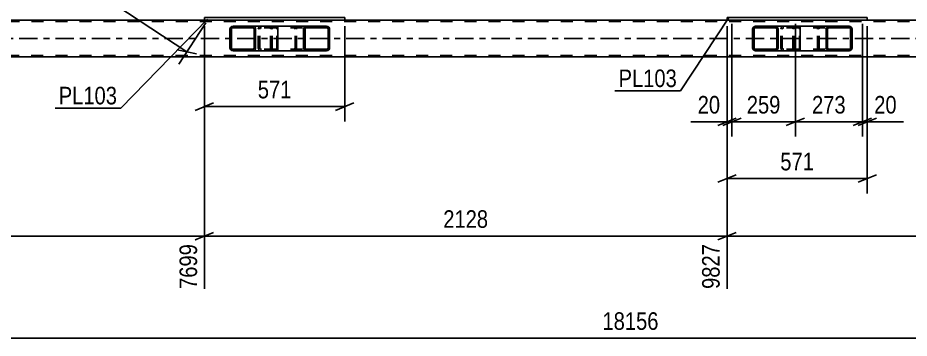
# Model space of a CAD drawing. Header units: millimetres. Extents: x -857 to 332, y -866 to -25.
# Drawn here: x -554.4 to -409.2, y -596 to -543.8 of the extents above; entities that cross this region are included whole.
import ezdxf

# ---------------------------------------------------------------- set-up
doc = ezdxf.new("R2010")
doc.units = ezdxf.units.MM
doc.linetypes.add('DXK_LINE_DOT2', pattern=[3.9198, 1.9599, -1.9599])
doc.linetypes.add('DXK_LINE_DOT3', pattern=[5.9187, 2.979, -0.9799, 0.9799, -0.9799])
doc.styles.add('Arial Narrow', font='ARIALN.TTF', dxfattribs={"height": 0.2})

# ---------------------------------------------------------------- blocks, each defined once
blk = doc.blocks.new('Part-570388934-8703 - 8534')
at = {"linetype": 'Continuous'}
h = blk.add_hatch(dxfattribs=at)
h.set_pattern_fill('', scale=0.7, style=0, pattern_type=0)
h.set_pattern_definition([(45, (-434.673, -548.8494), (-1.57154, 1.57154), [])])
h.paths.add_polyline_path([(-434.71, -548.67), (-434.67, -548.85), (-434.56, -549.01), (-434.4, -549.11), (-434.21, -549.15), (-431.02, -549.15), (-430.83, -549.11), (-430.67, -549.01), (-430.56, -548.85), (-430.52, -548.67), (-430.52, -545.63), (-430.56, -545.44), (-430.67, -545.29), (-430.83, -545.18), (-431.02, -545.15), (-434.21, -545.15), (-434.4, -545.18), (-434.56, -545.29), (-434.67, -545.44), (-434.71, -545.63)])
h.paths.add_polyline_path([(-434.44, -545.53), (-434.39, -545.46), (-434.3, -545.4), (-434.21, -545.39), (-431.02, -545.39), (-430.93, -545.4), (-430.85, -545.46), (-430.79, -545.53), (-430.77, -545.63), (-430.77, -548.67), (-430.79, -548.76), (-430.85, -548.84), (-430.93, -548.89), (-431.02, -548.91), (-434.21, -548.91), (-434.3, -548.89), (-434.39, -548.84), (-434.44, -548.76), (-434.46, -548.67), (-434.46, -545.63)])
at = {"color": 2, "linetype": 'Continuous'}
for p, q in [((-434.67, -545.44), (-434.71, -545.63)), ((-434.71, -548.67), (-434.71, -545.63)), ((-434.46, -545.63), (-434.44, -545.53)), ((-434.46, -548.67), (-434.46, -545.63)), ((-434.44, -545.53), (-434.39, -545.46)), ((-434.21, -545.15), (-434.4, -545.18)), ((-434.39, -545.46), (-434.3, -545.4)), ((-434.3, -545.4), (-434.21, -545.39)), ((-434.21, -545.15), (-431.02, -545.15)), ((-434.21, -545.39), (-431.02, -545.39)), ((-427.19, -545.15), (-431.02, -545.15)), ((-430.83, -545.18), (-431.02, -545.15)), ((-431.02, -545.39), (-430.93, -545.4)), ((-430.93, -545.4), (-430.85, -545.46)), ((-430.85, -545.46), (-430.79, -545.53)), ((-430.79, -545.53), (-430.77, -545.63)), ((-430.77, -548.67), (-430.77, -545.63)), ((-430.52, -545.63), (-430.56, -545.44)), ((-430.52, -548.67), (-430.52, -545.63)), ((-427.19, -545.15), (-427.09, -545.18)), ((-427.09, -545.18), (-427, -545.29)), ((-427, -545.29), (-426.94, -545.44)), ((-426.94, -545.44), (-426.92, -545.63)), ((-426.92, -548.67), (-426.92, -545.63)), ((-434.71, -548.67), (-434.67, -548.85)), ((-434.44, -548.76), (-434.46, -548.67)), ((-434.39, -548.84), (-434.44, -548.76)), ((-434.3, -548.89), (-434.39, -548.84)), ((-434.21, -548.91), (-434.3, -548.89)), ((-434.21, -548.91), (-431.02, -548.91)), ((-430.93, -548.89), (-431.02, -548.91)), ((-430.85, -548.84), (-430.93, -548.89)), ((-430.79, -548.76), (-430.85, -548.84)), ((-430.77, -548.67), (-430.79, -548.76)), ((-430.56, -548.85), (-430.52, -548.67)), ((-426.94, -548.85), (-427, -549.01)), ((-426.92, -548.67), (-426.94, -548.85)), ((-434.4, -549.11), (-434.21, -549.15)), ((-434.21, -549.15), (-431.02, -549.15)), ((-431.02, -549.15), (-430.83, -549.11)), ((-427.19, -549.15), (-431.02, -549.15)), ((-427.09, -549.11), (-427.19, -549.15)), ((-427, -549.01), (-427.09, -549.11))]:
    blk.add_line(p, q, dxfattribs=at)
at = {"color": 7, "linetype": 'DXK_LINE_DOT2'}
for p, q in [((-431.02, -545.15), (-434.21, -545.15)), ((-427.19, -545.39), (-434.21, -545.39)), ((-430.1, -545.63), (-430.06, -545.44)), ((-430.1, -548.67), (-430.1, -545.63)), ((-429.83, -545.53), (-429.85, -545.63)), ((-429.85, -548.67), (-429.85, -545.63)), ((-429.77, -545.46), (-429.83, -545.53)), ((-429.79, -545.18), (-429.6, -545.15)), ((-429.77, -545.46), (-429.75, -545.44)), ((-429.75, -545.44), (-429.69, -545.4)), ((-429.69, -545.4), (-429.6, -545.39)), ((-428.11, -545.39), (-428.11, -545.15)), ((-427.14, -545.4), (-427.19, -545.39)), ((-427.1, -545.46), (-427.14, -545.4)), ((-427.07, -545.53), (-427.1, -545.46)), ((-427.06, -545.63), (-427.07, -545.53)), ((-427.06, -548.67), (-427.06, -545.63)), ((-427.19, -548.91), (-434.21, -548.91)), ((-430.06, -548.85), (-430.1, -548.67)), ((-429.85, -548.67), (-429.83, -548.76)), ((-429.83, -548.76), (-429.77, -548.84)), ((-429.77, -548.84), (-429.69, -548.89)), ((-429.69, -548.89), (-429.6, -548.91)), ((-428.11, -549.15), (-428.11, -548.91)), ((-427.19, -548.91), (-427.14, -548.89)), ((-427.14, -548.89), (-427.1, -548.84)), ((-427.1, -548.84), (-427.07, -548.76)), ((-427.07, -548.76), (-427.06, -548.67)), ((-431.02, -549.15), (-434.21, -549.15)), ((-429.6, -549.15), (-429.79, -549.11))]:
    blk.add_line(p, q, dxfattribs=at)
at = {"color": 2, "linetype": 'Continuous'}
for centre, start, end in [((-434.22, -545.64), 111.1941, 156.1506), ((-431.01, -545.64), 23.8494, 68.8059), ((-434.22, -548.65), 203.8494, 248.8059), ((-431.01, -548.65), 291.1941, 336.1506)]:
    blk.add_arc(centre, 0.492, start, end, dxfattribs=at)
at = {"color": 7, "linetype": 'DXK_LINE_DOT2'}
for centre, start, end in [((-429.61, -545.64), 111.1941, 156.1506), ((-429.61, -548.65), 203.8494, 248.8059)]:
    blk.add_arc(centre, 0.492, start, end, dxfattribs=at)
blk = doc.blocks.new('Part-570388934-8702 - 8534')
at = {"linetype": 'Continuous'}
h = blk.add_hatch(dxfattribs=at)
h.set_pattern_fill('', scale=0.7, style=0, pattern_type=0)
h.set_pattern_definition([(45, (-422.6817, -548.8494), (-1.57154, 1.57154), [])])
h.paths.add_polyline_path([(-422.72, -548.67), (-422.68, -548.85), (-422.57, -549.01), (-422.41, -549.11), (-422.21, -549.15), (-418.97, -549.15), (-418.78, -549.11), (-418.61, -549.01), (-418.5, -548.85), (-418.46, -548.67), (-418.46, -545.63), (-418.5, -545.44), (-418.61, -545.29), (-418.78, -545.18), (-418.97, -545.15), (-422.21, -545.15), (-422.41, -545.18), (-422.57, -545.29), (-422.68, -545.44), (-422.72, -545.63)])
h.paths.add_polyline_path([(-422.45, -545.53), (-422.39, -545.46), (-422.31, -545.4), (-422.21, -545.39), (-418.97, -545.39), (-418.88, -545.4), (-418.79, -545.46), (-418.74, -545.53), (-418.72, -545.63), (-418.72, -548.67), (-418.74, -548.76), (-418.79, -548.84), (-418.88, -548.89), (-418.97, -548.91), (-422.21, -548.91), (-422.31, -548.89), (-422.39, -548.84), (-422.45, -548.76), (-422.47, -548.67), (-422.47, -545.63)])
at = {"color": 7, "linetype": 'DXK_LINE_DOT2'}
for p, q in [((-428.11, -545.63), (-428.07, -545.44)), ((-428.11, -548.67), (-428.11, -545.63)), ((-427.83, -545.53), (-427.85, -545.63)), ((-427.85, -548.67), (-427.85, -545.63)), ((-427.78, -545.46), (-427.83, -545.53)), ((-427.79, -545.18), (-427.59, -545.15)), ((-427.69, -545.4), (-427.78, -545.46)), ((-427.59, -545.39), (-427.69, -545.4)), ((-427.19, -545.15), (-427.59, -545.15)), ((-418.97, -545.39), (-427.59, -545.39)), ((-424.36, -545.15), (-424.16, -545.18)), ((-424.26, -545.4), (-424.36, -545.39)), ((-424.18, -545.46), (-424.26, -545.4)), ((-424.12, -545.53), (-424.18, -545.46)), ((-424.1, -545.63), (-424.12, -545.53)), ((-424.1, -548.67), (-424.1, -545.63)), ((-423.89, -545.44), (-423.85, -545.63)), ((-423.85, -548.67), (-423.85, -545.63)), ((-418.97, -545.15), (-422.21, -545.15)), ((-428.07, -548.85), (-428.11, -548.67)), ((-427.85, -548.67), (-427.83, -548.76)), ((-427.83, -548.76), (-427.78, -548.84)), ((-427.78, -548.84), (-427.69, -548.89)), ((-427.69, -548.89), (-427.59, -548.91)), ((-418.97, -548.91), (-427.59, -548.91)), ((-424.36, -548.91), (-424.26, -548.89)), ((-424.26, -548.89), (-424.18, -548.84)), ((-424.18, -548.84), (-424.12, -548.76)), ((-424.12, -548.76), (-424.1, -548.67)), ((-423.85, -548.67), (-423.89, -548.85)), ((-427.59, -549.15), (-427.79, -549.11)), ((-427.19, -549.15), (-427.59, -549.15)), ((-424.16, -549.11), (-424.36, -549.15)), ((-418.97, -549.15), (-422.21, -549.15))]:
    blk.add_line(p, q, dxfattribs=at)
at = {"color": 2, "linetype": 'Continuous'}
for p, q in [((-422.21, -545.15), (-427.19, -545.15)), ((-422.68, -545.44), (-422.72, -545.63)), ((-422.72, -548.67), (-422.72, -545.63)), ((-422.47, -545.63), (-422.45, -545.53)), ((-422.47, -548.67), (-422.47, -545.63)), ((-422.45, -545.53), (-422.39, -545.46)), ((-422.21, -545.15), (-422.41, -545.18)), ((-422.39, -545.46), (-422.31, -545.4)), ((-422.31, -545.4), (-422.21, -545.39)), ((-422.21, -545.15), (-418.97, -545.15)), ((-422.21, -545.39), (-418.97, -545.39)), ((-418.78, -545.18), (-418.97, -545.15)), ((-418.97, -545.39), (-418.88, -545.4)), ((-418.88, -545.4), (-418.79, -545.46)), ((-418.79, -545.46), (-418.74, -545.53)), ((-418.74, -545.53), (-418.72, -545.63)), ((-418.72, -548.67), (-418.72, -545.63)), ((-418.46, -545.63), (-418.5, -545.44)), ((-418.46, -548.67), (-418.46, -545.63)), ((-422.72, -548.67), (-422.68, -548.85)), ((-422.45, -548.76), (-422.47, -548.67)), ((-422.39, -548.84), (-422.45, -548.76)), ((-422.31, -548.89), (-422.39, -548.84)), ((-422.21, -548.91), (-422.31, -548.89)), ((-422.21, -548.91), (-418.97, -548.91)), ((-418.88, -548.89), (-418.97, -548.91)), ((-418.79, -548.84), (-418.88, -548.89)), ((-418.74, -548.76), (-418.79, -548.84)), ((-418.72, -548.67), (-418.74, -548.76)), ((-418.5, -548.85), (-418.46, -548.67)), ((-422.21, -549.15), (-427.19, -549.15)), ((-422.41, -549.11), (-422.21, -549.15)), ((-422.21, -549.15), (-418.97, -549.15)), ((-418.97, -549.15), (-418.78, -549.11))]:
    blk.add_line(p, q, dxfattribs=at)
at = {"color": 7, "linetype": 'DXK_LINE_DOT2'}
for centre, start, end in [((-427.61, -545.65), 110.7583, 155.68), ((-424.34, -545.65), 24.32, 69.2417), ((-427.61, -548.64), 204.32, 249.2417), ((-424.34, -548.64), 290.7583, 335.68)]:
    blk.add_arc(centre, 0.496, start, end, dxfattribs=at)
at = {"color": 2, "linetype": 'Continuous'}
for centre, start, end in [((-422.23, -545.65), 110.7583, 155.6801), ((-418.96, -545.65), 24.3199, 69.2417), ((-422.23, -548.64), 204.3199, 249.2417), ((-418.96, -548.64), 290.7583, 335.6801)]:
    blk.add_arc(centre, 0.496, start, end, dxfattribs=at)
blk = doc.blocks.new('Part-570388934-8704 - 8534')
at = {"linetype": 'Continuous'}
h = blk.add_hatch(dxfattribs=at)
h.set_pattern_fill('', scale=0.7, style=0, pattern_type=0)
h.set_pattern_definition([(45, (-507.8159, -548.8494), (-1.57154, 1.57154), [])])
h.paths.add_polyline_path([(-507.85, -548.67), (-507.82, -548.85), (-507.71, -549.01), (-507.54, -549.11), (-507.34, -549.15), (-504.11, -549.15), (-503.91, -549.11), (-503.75, -549.01), (-503.64, -548.85), (-503.6, -548.67), (-503.6, -545.63), (-503.64, -545.44), (-503.75, -545.29), (-503.91, -545.18), (-504.11, -545.15), (-507.34, -545.15), (-507.54, -545.18), (-507.71, -545.29), (-507.82, -545.44), (-507.85, -545.63)])
h.paths.add_polyline_path([(-507.58, -545.53), (-507.52, -545.46), (-507.44, -545.4), (-507.34, -545.39), (-504.11, -545.39), (-504.01, -545.4), (-503.93, -545.46), (-503.87, -545.53), (-503.85, -545.63), (-503.85, -548.67), (-503.87, -548.76), (-503.93, -548.84), (-504.01, -548.89), (-504.11, -548.91), (-507.34, -548.91), (-507.44, -548.89), (-507.52, -548.84), (-507.58, -548.76), (-507.6, -548.67), (-507.6, -545.63)])
at = {"color": 7, "linetype": 'DXK_LINE_DOT2'}
for p, q in [((-513.24, -545.63), (-513.2, -545.44)), ((-513.24, -548.67), (-513.24, -545.63)), ((-512.97, -545.53), (-512.98, -545.63)), ((-512.98, -548.67), (-512.98, -545.63)), ((-512.91, -545.46), (-512.97, -545.53)), ((-512.92, -545.18), (-512.73, -545.15)), ((-512.83, -545.4), (-512.91, -545.46)), ((-512.73, -545.39), (-512.83, -545.4)), ((-512.33, -545.15), (-512.73, -545.15)), ((-504.11, -545.39), (-512.73, -545.39)), ((-509.49, -545.15), (-509.3, -545.18)), ((-509.4, -545.4), (-509.49, -545.39)), ((-509.31, -545.46), (-509.4, -545.4)), ((-509.26, -545.53), (-509.31, -545.46)), ((-509.24, -545.63), (-509.26, -545.53)), ((-509.24, -548.67), (-509.24, -545.63)), ((-509.02, -545.44), (-508.98, -545.63)), ((-508.98, -548.67), (-508.98, -545.63)), ((-504.11, -545.15), (-507.34, -545.15)), ((-513.2, -548.85), (-513.24, -548.67)), ((-512.98, -548.67), (-512.97, -548.76)), ((-512.97, -548.76), (-512.91, -548.84)), ((-512.91, -548.84), (-512.83, -548.89)), ((-512.83, -548.89), (-512.73, -548.91)), ((-504.11, -548.91), (-512.73, -548.91)), ((-509.49, -548.91), (-509.4, -548.89)), ((-509.4, -548.89), (-509.31, -548.84)), ((-509.31, -548.84), (-509.26, -548.76)), ((-509.26, -548.76), (-509.24, -548.67)), ((-508.98, -548.67), (-509.02, -548.85)), ((-512.73, -549.15), (-512.92, -549.11)), ((-512.33, -549.15), (-512.73, -549.15)), ((-509.3, -549.11), (-509.49, -549.15)), ((-504.11, -549.15), (-507.34, -549.15))]:
    blk.add_line(p, q, dxfattribs=at)
at = {"color": 2, "linetype": 'Continuous'}
for p, q in [((-507.34, -545.15), (-512.33, -545.15)), ((-507.82, -545.44), (-507.85, -545.63)), ((-507.85, -548.67), (-507.85, -545.63)), ((-507.6, -545.63), (-507.58, -545.53)), ((-507.6, -548.67), (-507.6, -545.63)), ((-507.58, -545.53), (-507.52, -545.46)), ((-507.34, -545.15), (-507.54, -545.18)), ((-507.52, -545.46), (-507.44, -545.4)), ((-507.44, -545.4), (-507.34, -545.39)), ((-507.34, -545.15), (-504.11, -545.15)), ((-507.34, -545.39), (-504.11, -545.39)), ((-503.91, -545.18), (-504.11, -545.15)), ((-504.11, -545.39), (-504.01, -545.4)), ((-504.01, -545.4), (-503.93, -545.46)), ((-503.93, -545.46), (-503.87, -545.53)), ((-503.87, -545.53), (-503.85, -545.63)), ((-503.85, -548.67), (-503.85, -545.63)), ((-503.6, -545.63), (-503.64, -545.44)), ((-503.6, -548.67), (-503.6, -545.63)), ((-507.85, -548.67), (-507.82, -548.85)), ((-507.58, -548.76), (-507.6, -548.67)), ((-507.52, -548.84), (-507.58, -548.76)), ((-507.44, -548.89), (-507.52, -548.84)), ((-507.34, -548.91), (-507.44, -548.89)), ((-507.34, -548.91), (-504.11, -548.91)), ((-504.01, -548.89), (-504.11, -548.91)), ((-503.93, -548.84), (-504.01, -548.89)), ((-503.87, -548.76), (-503.93, -548.84)), ((-503.85, -548.67), (-503.87, -548.76)), ((-503.64, -548.85), (-503.6, -548.67)), ((-507.34, -549.15), (-512.33, -549.15)), ((-507.54, -549.11), (-507.34, -549.15)), ((-507.34, -549.15), (-504.11, -549.15)), ((-504.11, -549.15), (-503.91, -549.11))]:
    blk.add_line(p, q, dxfattribs=at)
at = {"color": 7, "linetype": 'DXK_LINE_DOT2'}
for centre, start, end in [((-512.75, -545.65), 110.7583, 155.68), ((-509.47, -545.65), 24.32, 69.2417), ((-512.75, -548.64), 204.32, 249.2417), ((-509.47, -548.64), 290.7583, 335.68)]:
    blk.add_arc(centre, 0.496, start, end, dxfattribs=at)
at = {"color": 2, "linetype": 'Continuous'}
for centre, start, end in [((-507.36, -545.65), 110.7583, 155.6801), ((-504.09, -545.65), 24.3199, 69.2417), ((-507.36, -548.64), 204.3199, 249.2417), ((-504.09, -548.64), 290.7583, 335.6801)]:
    blk.add_arc(centre, 0.496, start, end, dxfattribs=at)
blk = doc.blocks.new('Part-570388934-8705 - 8534')
at = {"linetype": 'Continuous'}
h = blk.add_hatch(dxfattribs=at)
h.set_pattern_fill('', scale=0.7, style=0, pattern_type=0)
h.set_pattern_definition([(45, (-519.8072, -548.8494), (-1.57154, 1.57154), [])])
h.paths.add_polyline_path([(-519.85, -548.67), (-519.81, -548.85), (-519.7, -549.01), (-519.54, -549.11), (-519.34, -549.15), (-516.16, -549.15), (-515.97, -549.11), (-515.8, -549.01), (-515.69, -548.85), (-515.66, -548.67), (-515.66, -545.63), (-515.69, -545.44), (-515.8, -545.29), (-515.97, -545.18), (-516.16, -545.15), (-519.34, -545.15), (-519.54, -545.18), (-519.7, -545.29), (-519.81, -545.44), (-519.85, -545.63)])
h.paths.add_polyline_path([(-519.57, -545.53), (-519.52, -545.46), (-519.44, -545.4), (-519.34, -545.39), (-516.16, -545.39), (-516.06, -545.4), (-515.98, -545.46), (-515.93, -545.53), (-515.91, -545.63), (-515.91, -548.67), (-515.93, -548.76), (-515.98, -548.84), (-516.06, -548.89), (-516.16, -548.91), (-519.34, -548.91), (-519.44, -548.89), (-519.52, -548.84), (-519.57, -548.76), (-519.59, -548.67), (-519.59, -545.63)])
at = {"color": 2, "linetype": 'Continuous'}
for p, q in [((-519.81, -545.44), (-519.85, -545.63)), ((-519.85, -548.67), (-519.85, -545.63)), ((-519.59, -545.63), (-519.57, -545.53)), ((-519.59, -548.67), (-519.59, -545.63)), ((-519.57, -545.53), (-519.52, -545.46)), ((-519.34, -545.15), (-519.54, -545.18)), ((-519.52, -545.46), (-519.44, -545.4)), ((-519.44, -545.4), (-519.34, -545.39)), ((-519.34, -545.15), (-516.16, -545.15)), ((-519.34, -545.39), (-516.16, -545.39)), ((-512.33, -545.15), (-516.16, -545.15)), ((-515.97, -545.18), (-516.16, -545.15)), ((-516.16, -545.39), (-516.06, -545.4)), ((-516.06, -545.4), (-515.98, -545.46)), ((-515.98, -545.46), (-515.93, -545.53)), ((-515.93, -545.53), (-515.91, -545.63)), ((-515.91, -548.67), (-515.91, -545.63)), ((-515.66, -545.63), (-515.69, -545.44)), ((-515.66, -548.67), (-515.66, -545.63)), ((-512.33, -545.15), (-512.22, -545.18)), ((-512.22, -545.18), (-512.14, -545.29)), ((-512.14, -545.29), (-512.08, -545.44)), ((-512.08, -545.44), (-512.06, -545.63)), ((-512.06, -548.67), (-512.06, -545.63)), ((-519.85, -548.67), (-519.81, -548.85)), ((-519.57, -548.76), (-519.59, -548.67)), ((-519.52, -548.84), (-519.57, -548.76)), ((-519.44, -548.89), (-519.52, -548.84)), ((-519.34, -548.91), (-519.44, -548.89)), ((-519.34, -548.91), (-516.16, -548.91)), ((-516.06, -548.89), (-516.16, -548.91)), ((-515.98, -548.84), (-516.06, -548.89)), ((-515.93, -548.76), (-515.98, -548.84)), ((-515.91, -548.67), (-515.93, -548.76)), ((-515.69, -548.85), (-515.66, -548.67)), ((-512.08, -548.85), (-512.14, -549.01)), ((-512.06, -548.67), (-512.08, -548.85)), ((-519.54, -549.11), (-519.34, -549.15)), ((-519.34, -549.15), (-516.16, -549.15)), ((-516.16, -549.15), (-515.97, -549.11)), ((-512.33, -549.15), (-516.16, -549.15)), ((-512.22, -549.11), (-512.33, -549.15)), ((-512.14, -549.01), (-512.22, -549.11))]:
    blk.add_line(p, q, dxfattribs=at)
at = {"color": 7, "linetype": 'DXK_LINE_DOT2'}
for p, q in [((-516.16, -545.15), (-519.34, -545.15)), ((-512.33, -545.39), (-519.34, -545.39)), ((-515.23, -545.63), (-515.2, -545.44)), ((-515.23, -548.67), (-515.23, -545.63)), ((-514.96, -545.53), (-514.98, -545.63)), ((-514.98, -548.67), (-514.98, -545.63)), ((-514.91, -545.46), (-514.96, -545.53)), ((-514.92, -545.18), (-514.73, -545.15)), ((-514.83, -545.4), (-514.91, -545.46)), ((-514.73, -545.39), (-514.83, -545.4)), ((-513.24, -545.39), (-513.24, -545.15)), ((-512.28, -545.4), (-512.33, -545.39)), ((-512.23, -545.46), (-512.28, -545.4)), ((-512.2, -545.53), (-512.23, -545.46)), ((-512.19, -545.63), (-512.2, -545.53)), ((-512.19, -548.67), (-512.19, -545.63)), ((-512.33, -548.91), (-519.34, -548.91)), ((-515.2, -548.85), (-515.23, -548.67)), ((-514.98, -548.67), (-514.96, -548.76)), ((-514.96, -548.76), (-514.91, -548.84)), ((-514.91, -548.84), (-514.89, -548.85)), ((-514.89, -548.85), (-514.83, -548.89)), ((-514.83, -548.89), (-514.73, -548.91)), ((-513.24, -549.15), (-513.24, -548.91)), ((-512.33, -548.91), (-512.28, -548.89)), ((-512.28, -548.89), (-512.23, -548.84)), ((-512.23, -548.84), (-512.2, -548.76)), ((-512.2, -548.76), (-512.19, -548.67)), ((-516.16, -549.15), (-519.34, -549.15)), ((-514.73, -549.15), (-514.92, -549.11))]:
    blk.add_line(p, q, dxfattribs=at)
at = {"color": 2, "linetype": 'Continuous'}
for centre, start, end in [((-519.36, -545.64), 111.1941, 156.1506), ((-516.14, -545.64), 23.8494, 68.8059), ((-519.36, -548.65), 203.8494, 248.8059), ((-516.14, -548.65), 291.1941, 336.1506)]:
    blk.add_arc(centre, 0.492, start, end, dxfattribs=at)
at = {"color": 7, "linetype": 'DXK_LINE_DOT2'}
for centre, start, end in [((-514.75, -545.64), 111.1941, 156.1506), ((-514.75, -548.65), 203.8494, 248.8059)]:
    blk.add_arc(centre, 0.492, start, end, dxfattribs=at)
blk = doc.blocks.new('Part-570388934-9031 - 8534')
at = {"color": 2, "linetype": 'Continuous'}
for p, q in [((-524, -543.75), (-524, -544.15)), ((-501.14, -543.75), (-524, -543.75)), ((-524, -544.15), (-501.14, -544.15)), ((-501.14, -543.75), (-501.14, -544.15)), ((-501.14, -543.75), (-501.14, -543.75)), ((-501.14, -544.15), (-501.14, -544.15))]:
    blk.add_line(p, q, dxfattribs=at)
at = {"color": 7, "linetype": 'DXK_LINE_DOT2'}
for p, q in [((-524, -543.75), (-524, -544.15)), ((-501.14, -544.15), (-501.14, -543.75)), ((-501.14, -543.75), (-501.14, -543.75)), ((-501.14, -544.15), (-501.14, -544.15))]:
    blk.add_line(p, q, dxfattribs=at)
blk = doc.blocks.new('Part-570388934-9036 - 8534')
at = {"color": 2, "linetype": 'Continuous'}
for p, q in [((-438.86, -543.75), (-438.86, -544.15)), ((-416.01, -543.75), (-438.86, -543.75)), ((-438.86, -544.15), (-416.01, -544.15)), ((-416.01, -543.75), (-416.01, -544.15)), ((-416.01, -543.75), (-416.01, -543.75)), ((-416.01, -544.15), (-416.01, -544.15))]:
    blk.add_line(p, q, dxfattribs=at)
at = {"color": 7, "linetype": 'DXK_LINE_DOT2'}
for p, q in [((-438.86, -543.75), (-438.86, -544.15)), ((-416.01, -544.15), (-416.01, -543.75)), ((-416.01, -543.75), (-416.01, -543.75)), ((-416.01, -544.15), (-416.01, -544.15))]:
    blk.add_line(p, q, dxfattribs=at)
blk = doc.blocks.new('Part-570388934-9082 - 8534')
at = {"color": 7, "linetype": 'DXK_LINE_DOT2'}
for p, q in [((-107.3, -544.39), (-787.4, -544.39)), ((-107.3, -544.15), (-779.4, -544.15)), ((-501.14, -544.15), (-524, -544.15)), ((-416.01, -544.15), (-438.86, -544.15)), ((-787.4, -549.91), (-107.3, -549.91))]:
    blk.add_line(p, q, dxfattribs=at)
at = {"color": 2, "linetype": 'Continuous'}
for p, q in [((-524, -544.15), (-586.27, -544.15)), ((-438.86, -544.15), (-501.14, -544.15)), ((-353.73, -544.15), (-416.01, -544.15)), ((-111.3, -550.15), (-787.4, -550.15))]:
    blk.add_line(p, q, dxfattribs=at)
at = {"color": 7, "linetype": 'DXK_LINE_DOT3'}
blk.add_line((-107.3, -547.15), (-787.4, -547.15), dxfattribs=at)
blk = doc.blocks.new('StraightDimension-570388934-9784 - 8534')
at = {"color": 7, "linetype": 'Continuous'}
for p, q in [((-416.81, -544.75), (-416.81, -563.12)), ((-416.01, -545.15), (-416.01, -563.12)), ((-418.31, -561.32), (-415.31, -560.12)), ((-414.51, -560.12), (-417.51, -561.32)), ((-416.81, -560.72), (-416.01, -560.72)), ((-416.01, -560.72), (-410.1, -560.72)), ((-416.01, -560.72), (-410.1, -560.72))]:
    blk.add_line(p, q, dxfattribs=at)
at = {"color": 0}
blk.add_wipeout([(-410.62, -559.97), (-410.62, -555.77), (-415.48, -555.77), (-415.48, -559.97)], dxfattribs=at)
at = {"color": 3, "style": 'Arial Narrow'}
blk.add_text('20', height=2.863, dxfattribs=at).set_placement((-414.88, -559.37))
blk = doc.blocks.new('StraightDimension-570388934-10656 - 8534')
at = {"color": 7, "linetype": 'Continuous'}
blk.add_line((-802.65, -595.97), (-106.5, -595.97), dxfattribs=at)
at = {"color": 0}
blk.add_wipeout([(-449.4, -595.22), (-449.4, -591.02), (-459.75, -591.02), (-459.75, -595.22)], dxfattribs=at)
at = {"color": 3, "style": 'Arial Narrow'}
blk.add_text('18156', height=2.863, dxfattribs=at).set_placement((-459.15, -594.62))
blk = doc.blocks.new('StraightDimension-570388934-9776 - 8534')
at = {"color": 7, "linetype": 'Continuous'}
for p, q in [((-427.72, -544.75), (-427.72, -563.12)), ((-416.81, -544.75), (-416.81, -563.12)), ((-429.22, -561.32), (-426.22, -560.12)), ((-415.31, -560.12), (-418.31, -561.32)), ((-427.72, -560.72), (-416.81, -560.72))]:
    blk.add_line(p, q, dxfattribs=at)
at = {"color": 0}
blk.add_wipeout([(-418.92, -559.97), (-418.92, -555.77), (-425.61, -555.77), (-425.61, -559.97)], dxfattribs=at)
at = {"color": 3, "style": 'Arial Narrow'}
blk.add_text('273', height=2.863, dxfattribs=at).set_placement((-425.01, -559.37))
blk = doc.blocks.new('StraightDimension-570388934-9768 - 8534')
at = {"color": 7, "linetype": 'Continuous'}
for p, q in [((-438.06, -544.75), (-438.06, -563.12)), ((-427.72, -544.75), (-427.72, -563.12)), ((-439.56, -561.32), (-436.56, -560.12)), ((-426.22, -560.12), (-429.22, -561.32)), ((-438.06, -560.72), (-427.72, -560.72))]:
    blk.add_line(p, q, dxfattribs=at)
at = {"color": 0}
blk.add_wipeout([(-429.55, -559.97), (-429.55, -555.77), (-436.24, -555.77), (-436.24, -559.97)], dxfattribs=at)
at = {"color": 3, "style": 'Arial Narrow'}
blk.add_text('259', height=2.863, dxfattribs=at).set_placement((-435.64, -559.37))
blk = doc.blocks.new('StraightDimension-570388934-10460 - 8534')
at = {"color": 7, "linetype": 'Continuous'}
for p, q in [((-438.86, -545.15), (-438.86, -587.95)), ((-353.73, -545.15), (-353.73, -589.78)), ((-437.36, -578.74), (-440.36, -579.94)), ((-438.86, -579.34), (-353.73, -579.34)), ((-355.23, -579.94), (-352.23, -578.74))]:
    blk.add_line(p, q, dxfattribs=at)
at = {"color": 0}
blk.add_wipeout([(-392.04, -578.59), (-392.04, -574.39), (-400.55, -574.39), (-400.55, -578.59)], dxfattribs=at)
at = {"color": 3, "style": 'Arial Narrow'}
blk.add_text('2128', height=2.863, dxfattribs=at).set_placement((-399.95, -577.99))
at = {"color": 0, "linetype": 'Continuous'}
blk.add_wipeout([(-354.33, -580.04), (-358.53, -580.04), (-358.53, -590.38), (-354.33, -590.38)], dxfattribs=at)
at = {"color": 3, "linetype": 'Continuous', "style": 'Arial Narrow'}
blk.add_text('11955', height=2.863, rotation=90.0002, dxfattribs=at).set_placement((-354.93, -589.78))
blk = doc.blocks.new('StraightDimension-570388934-10531 - 8534')
at = {"color": 7, "linetype": 'Continuous'}
for p, q in [((-555.69, -523.57), (-560.12, -530.31)), ((-557.21, -528.63), (-560.38, -527.98)), ((-558.8, -528.3), (-526.86, -549.31)), ((-523.75, -544.58), (-528.18, -551.32)), ((-528.44, -548.99), (-525.28, -549.63))]:
    blk.add_line(p, q, dxfattribs=at)
at = {"color": 0}
blk.add_wipeout([(-539.62, -540.02), (-537.31, -536.51), (-542.9, -532.83), (-545.21, -536.34)], dxfattribs=at)
at = {"color": 3, "style": 'Arial Narrow'}
blk.add_text('956', height=2.863, rotation=-33.3347, dxfattribs=at).set_placement((-544.38, -536.17))
blk = doc.blocks.new('StraightDimension-570388934-9760 - 8534')
at = {"color": 7, "linetype": 'Continuous'}
for p, q in [((-438.86, -545.15), (-438.86, -563.12)), ((-438.06, -544.75), (-438.06, -563.12)), ((-440.36, -561.32), (-437.36, -560.12)), ((-436.56, -560.12), (-439.56, -561.32)), ((-438.86, -560.72), (-444.77, -560.72)), ((-438.86, -560.72), (-444.77, -560.72)), ((-438.86, -560.72), (-438.06, -560.72))]:
    blk.add_line(p, q, dxfattribs=at)
at = {"color": 0}
blk.add_wipeout([(-439.39, -559.97), (-439.39, -555.77), (-444.24, -555.77), (-444.24, -559.97)], dxfattribs=at)
at = {"color": 3, "style": 'Arial Narrow'}
blk.add_text('20', height=2.863, dxfattribs=at).set_placement((-443.64, -559.37))
blk = doc.blocks.new('StraightDimension-570388934-9804 - 8534')
at = {"color": 7, "linetype": 'Continuous'}
for p, q in [((-438.86, -545.15), (-438.86, -572.38)), ((-416.01, -545.15), (-416.01, -572.38)), ((-437.36, -569.38), (-440.36, -570.58)), ((-438.86, -569.98), (-416.01, -569.98)), ((-417.51, -570.58), (-414.51, -569.38))]:
    blk.add_line(p, q, dxfattribs=at)
at = {"color": 0}
blk.add_wipeout([(-424.09, -569.23), (-424.09, -565.03), (-430.78, -565.03), (-430.78, -569.23)], dxfattribs=at)
at = {"color": 3, "style": 'Arial Narrow'}
blk.add_text('571', height=2.863, dxfattribs=at).set_placement((-430.18, -568.63))
blk = doc.blocks.new('StraightDimension-570388934-9826 - 8534')
at = {"color": 7, "linetype": 'Continuous'}
for p, q in [((-524, -545.15), (-524, -560.65)), ((-501.14, -545.15), (-501.14, -560.65)), ((-522.5, -557.65), (-525.5, -558.85)), ((-502.64, -558.85), (-499.64, -557.65)), ((-524, -558.25), (-501.14, -558.25))]:
    blk.add_line(p, q, dxfattribs=at)
at = {"color": 0}
blk.add_wipeout([(-509.23, -557.5), (-509.23, -553.3), (-515.91, -553.3), (-515.91, -557.5)], dxfattribs=at)
at = {"color": 3, "style": 'Arial Narrow'}
blk.add_text('571', height=2.863, dxfattribs=at).set_placement((-515.31, -556.9))
blk = doc.blocks.new('StraightDimension-570388934-10444 - 8534')
at = {"color": 7, "linetype": 'Continuous'}
for p, q in [((-609.13, -545.15), (-609.13, -587.95)), ((-524, -545.15), (-524, -587.95)), ((-607.63, -578.74), (-610.63, -579.94)), ((-609.13, -579.34), (-524, -579.34)), ((-525.5, -579.94), (-522.5, -578.74))]:
    blk.add_line(p, q, dxfattribs=at)
at = {"color": 0}
blk.add_wipeout([(-562.31, -578.59), (-562.31, -574.39), (-570.82, -574.39), (-570.82, -578.59)], dxfattribs=at)
at = {"color": 3, "style": 'Arial Narrow'}
blk.add_text('2128', height=2.863, dxfattribs=at).set_placement((-570.22, -577.99))
at = {"color": 0, "linetype": 'Continuous'}
blk.add_wipeout([(-524.6, -580.04), (-528.8, -580.04), (-528.8, -588.55), (-524.6, -588.55)], dxfattribs=at)
at = {"color": 3, "linetype": 'Continuous', "style": 'Arial Narrow'}
blk.add_text('7699', height=2.863, rotation=90.0002, dxfattribs=at).set_placement((-525.2, -587.95))
blk = doc.blocks.new('StraightDimension-570388934-10452 - 8534')
at = {"color": 7, "linetype": 'Continuous'}
for p, q in [((-524, -545.15), (-524, -587.95)), ((-438.86, -545.15), (-438.86, -587.95)), ((-522.5, -578.74), (-525.5, -579.94)), ((-524, -579.34), (-438.86, -579.34)), ((-440.36, -579.94), (-437.36, -578.74))]:
    blk.add_line(p, q, dxfattribs=at)
at = {"color": 0}
blk.add_wipeout([(-477.17, -578.59), (-477.17, -574.39), (-485.69, -574.39), (-485.69, -578.59)], dxfattribs=at)
at = {"color": 3, "style": 'Arial Narrow'}
blk.add_text('2128', height=2.863, dxfattribs=at).set_placement((-485.09, -577.99))
at = {"color": 0, "linetype": 'Continuous'}
blk.add_wipeout([(-439.46, -580.04), (-443.66, -580.04), (-443.66, -588.55), (-439.46, -588.55)], dxfattribs=at)
at = {"color": 3, "linetype": 'Continuous', "style": 'Arial Narrow'}
blk.add_text('9827', height=2.863, rotation=90.0002, dxfattribs=at).set_placement((-440.06, -587.95))
blk = doc.blocks.new('Mark-570388934-9027 - 8534')
at = {"color": 0}
blk.add_wipeout([(-538.24, -557.88), (-538.24, -554.88), (-547.74, -554.88), (-547.74, -557.88)], dxfattribs=at)
blk.add_wipeout([(-538.24, -557.88), (-538.24, -554.88), (-547.74, -554.88), (-547.74, -557.88)], dxfattribs=at)
at = {"color": 30, "linetype": 'Continuous'}
for p in [(-523.51, -543.98), (-548.34, -558.48)]:
    blk.add_line(p, (-537.64, -558.48), dxfattribs=at)
at = {"color": 3, "style": 'Arial Narrow'}
blk.add_text('PL103', height=2.863, dxfattribs=at).set_placement((-547.74, -557.88))
blk = doc.blocks.new('Mark-570388934-9032 - 8534')
at = {"color": 0}
blk.add_wipeout([(-447.02, -555.06), (-447.02, -552.06), (-456.53, -552.06), (-456.53, -555.06)], dxfattribs=at)
blk.add_wipeout([(-447.02, -555.06), (-447.02, -552.06), (-456.53, -552.06), (-456.53, -555.06)], dxfattribs=at)
at = {"color": 30, "linetype": 'Continuous'}
for p in [(-438.63, -543.81), (-457.13, -555.66)]:
    blk.add_line(p, (-446.42, -555.66), dxfattribs=at)
at = {"color": 3, "style": 'Arial Narrow'}
blk.add_text('PL103', height=2.863, dxfattribs=at).set_placement((-456.53, -555.06))

msp = doc.modelspace()

# ---------------------------------------------------------------- block references
for name in ['Part-570388934-9082 - 8534', 'Part-570388934-9031 - 8534', 'Part-570388934-9036 - 8534', 'Part-570388934-8705 - 8534', 'Part-570388934-8704 - 8534', 'Part-570388934-8703 - 8534', 'Part-570388934-8702 - 8534']:
    msp.add_blockref(name, (0, 0))

# ---------------------------------------------------------------- next in the draw order: block references
for name in ['StraightDimension-570388934-10531 - 8534', 'StraightDimension-570388934-9784 - 8534']:
    msp.add_blockref(name, (0, 0))

# ---------------------------------------------------------------- next in the draw order: block references
msp.add_blockref('StraightDimension-570388934-10656 - 8534', (0, 0))

# ---------------------------------------------------------------- next in the draw order: block references
for name in ['StraightDimension-570388934-9826 - 8534', 'StraightDimension-570388934-9776 - 8534']:
    msp.add_blockref(name, (0, 0))

# ---------------------------------------------------------------- next in the draw order: block references
for name in ['StraightDimension-570388934-10444 - 8534', 'StraightDimension-570388934-9768 - 8534']:
    msp.add_blockref(name, (0, 0))

# ---------------------------------------------------------------- next in the draw order: block references
msp.add_blockref('StraightDimension-570388934-10460 - 8534', (0, 0))

# ---------------------------------------------------------------- next in the draw order: block references
msp.add_blockref('StraightDimension-570388934-9760 - 8534', (0, 0))

# ---------------------------------------------------------------- next in the draw order: block references
msp.add_blockref('StraightDimension-570388934-9804 - 8534', (0, 0))

# ---------------------------------------------------------------- next in the draw order: block references
msp.add_blockref('StraightDimension-570388934-10452 - 8534', (0, 0))

# ---------------------------------------------------------------- next in the draw order: block references
for name in ['Mark-570388934-9027 - 8534', 'Mark-570388934-9032 - 8534']:
    msp.add_blockref(name, (0, 0))

doc.saveas('drawing.dxf')
